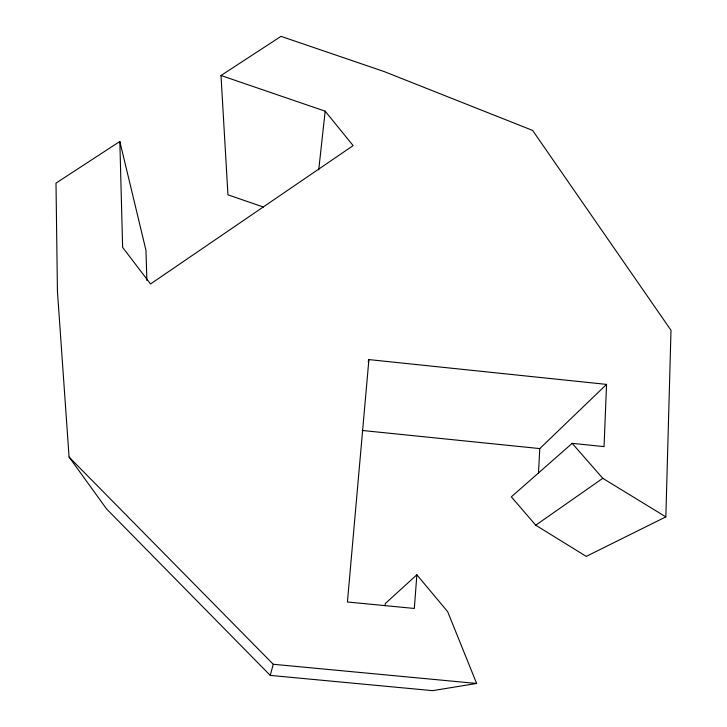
<?xml version="1.0" encoding="UTF-8"?>
<svg xmlns="http://www.w3.org/2000/svg" width="727" height="727" viewBox="0 0 727 727"><rect width="100%" height="100%" fill="white"/><g stroke="black" fill="none" stroke-linecap="round" stroke-linejoin="round"><path stroke-width="1.09" d="M368.225 361.755L368.898 359.592L606.554 384.392L604.055 446.614L572.176 443.352L511.335 496.823L535.726 525.203L586.244 556.382L665.85 516.879L671.003 330.276L532.609 130.415L384.092 71.546L281.022 36.35L220.999 75.499L227.951 194.827L263.392 207.022M538.471 473.431L539.788 448.586L606.554 384.392M146.89 280.531L145.954 250.252L119.837 141.483L55.997 183.122L57.433 291.209L69.074 457.047L106.66 509.036L270.253 675.401L432.565 690.65L476.639 683.462L447.668 611.671L416.862 574.793L414.326 608.454L347.424 601.992L368.898 359.592M385.128 605.782L385.319 603.528L416.862 574.793M318.735 169.864L325.169 111.176L220.999 75.499M270.253 675.401L273.243 664.278L69.074 457.047M535.726 525.203L602.774 478.321L665.85 516.879M273.243 664.278L476.639 683.462M362.2 430.466L539.788 448.586M572.176 443.352L602.774 478.321M325.169 111.176L353.14 145.609L150.525 283.966L122.627 247.371L119.837 141.483"/></g></svg>
